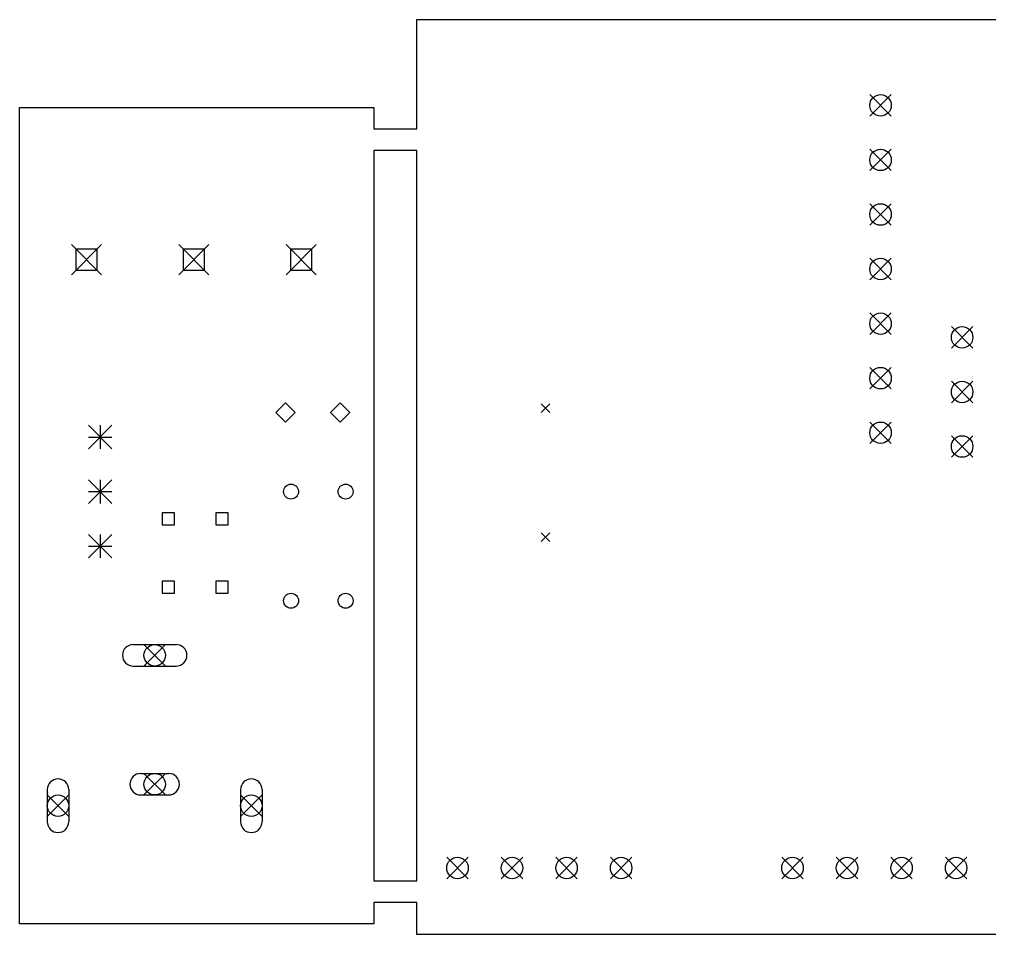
# Model space of a CAD drawing. Extents: x 170.1 to 264.7, y -118.8 to -33.9.
# Drawn here: x 171.5 to 216.68, y -76.5 to -33.9 of the extents above; entities that cross this region are included whole.
import ezdxf

# ---------------------------------------------------------------- set-up
doc = ezdxf.new("R2010")
doc.units = 0
doc.layers.add('BLACK', color=7, linetype='CONTINUOUS')

msp = doc.modelspace()

# ---------------------------------------------------------------- linework, layer by layer
at = {"layer": 'BLACK', "linetype": 'CONTINUOUS'}
for p, q in [((190, -33.9), (263.8, -33.9)), ((190, -39), (190, -33.9)), ((211.1, -37.4), (212.1, -38.4)), ((212.1, -37.4), (211.1, -38.4)), ((171.5, -38), (188, -38)), ((171.5, -76), (171.5, -38)), ((188, -38), (188, -39)), ((188, -39), (190, -39)), ((190, -40), (188, -40)), ((188, -40), (188, -74)), ((190, -74), (190, -40)), ((211.1, -39.94), (212.1, -40.94)), ((212.1, -39.94), (211.1, -40.94)), ((211.1, -42.48), (212.1, -43.48)), ((212.1, -42.48), (211.1, -43.48)), ((173.925, -44.385), (175.325, -45.785)), ((175.325, -44.385), (173.925, -45.785)), ((175.12, -44.59), (174.13, -44.59)), ((174.13, -44.59), (174.13, -45.58)), ((175.12, -45.58), (175.12, -44.59)), ((178.925, -44.385), (180.325, -45.785)), ((180.325, -44.385), (178.925, -45.785)), ((180.12, -44.59), (179.13, -44.59)), ((179.13, -44.59), (179.13, -45.58)), ((180.12, -45.58), (180.12, -44.59)), ((183.925, -44.385), (185.325, -45.785)), ((185.325, -44.385), (183.925, -45.785)), ((185.12, -44.59), (184.13, -44.59)), ((184.13, -44.59), (184.13, -45.58)), ((185.12, -45.58), (185.12, -44.59)), ((211.1, -45.02), (212.1, -46.02)), ((212.1, -45.02), (211.1, -46.02)), ((174.13, -45.58), (175.12, -45.58)), ((179.13, -45.58), (180.12, -45.58)), ((184.13, -45.58), (185.12, -45.58)), ((211.1, -47.56), (212.1, -48.56)), ((212.1, -47.56), (211.1, -48.56)), ((214.9, -48.2), (215.9, -49.2)), ((215.9, -48.2), (214.9, -49.2)), ((211.1, -50.1), (212.1, -51.1)), ((212.1, -50.1), (211.1, -51.1)), ((214.9, -50.74), (215.9, -51.74)), ((215.9, -50.74), (214.9, -51.74)), ((183.89, -51.746), (183.44, -52.196)), ((184.34, -52.196), (183.89, -51.746)), ((186.43, -51.746), (185.98, -52.196)), ((186.88, -52.196), (186.43, -51.746)), ((195.8, -51.8), (196.2, -52.2)), ((196.2, -51.8), (195.8, -52.2)), ((183.44, -52.196), (183.89, -52.646)), ((183.89, -52.646), (184.34, -52.196)), ((185.98, -52.196), (186.43, -52.646)), ((186.43, -52.646), (186.88, -52.196)), ((174.71, -52.79), (175.81, -53.89)), ((175.81, -52.79), (174.71, -53.89)), ((175.26, -52.79), (175.26, -53.89)), ((211.1, -52.64), (212.1, -53.64)), ((212.1, -52.64), (211.1, -53.64)), ((214.9, -53.28), (215.9, -54.28)), ((215.9, -53.28), (214.9, -54.28)), ((174.71, -53.34), (175.81, -53.34)), ((174.71, -55.33), (175.81, -56.43)), ((175.81, -55.33), (174.71, -56.43)), ((175.26, -55.33), (175.26, -56.43)), ((174.71, -55.88), (175.81, -55.88)), ((178.718, -56.8672), (178.152, -56.8672)), ((178.152, -56.8672), (178.152, -57.4328)), ((178.718, -57.4328), (178.718, -56.8672)), ((181.218, -56.8672), (180.652, -56.8672)), ((180.652, -56.8672), (180.652, -57.4328)), ((181.218, -57.4328), (181.218, -56.8672)), ((178.152, -57.4328), (178.718, -57.4328)), ((180.652, -57.4328), (181.218, -57.4328)), ((195.8, -57.8), (196.2, -58.2)), ((196.2, -57.8), (195.8, -58.2)), ((174.71, -57.87), (175.81, -58.97)), ((175.81, -57.87), (174.71, -58.97)), ((175.26, -57.87), (175.26, -58.97)), ((174.71, -58.42), (175.81, -58.42)), ((178.718, -60.0422), (178.152, -60.0422)), ((178.152, -60.0422), (178.152, -60.6078)), ((178.718, -60.6078), (178.718, -60.0422)), ((181.218, -60.0422), (180.652, -60.0422)), ((180.652, -60.0422), (180.652, -60.6078)), ((181.218, -60.6078), (181.218, -60.0422)), ((178.152, -60.6078), (178.718, -60.6078)), ((180.652, -60.6078), (181.218, -60.6078)), ((176.8, -63), (178.8, -63)), ((177.3, -63), (178.3, -64)), ((178.3, -63), (177.3, -64)), ((176.8, -64), (178.8, -64)), ((177.15, -69), (178.45, -69)), ((177.3, -69), (178.3, -70)), ((178.3, -69), (177.3, -70)), ((172.8, -69.75), (172.8, -71.25)), ((172.8, -70), (173.8, -71)), ((173.8, -70), (172.8, -71)), ((173.8, -69.75), (173.8, -71.25)), ((177.15, -70), (178.45, -70)), ((181.8, -69.75), (181.8, -71.25)), ((181.8, -70), (182.8, -71)), ((182.8, -70), (181.8, -71)), ((182.8, -69.75), (182.8, -71.25)), ((191.4, -72.9), (192.4, -73.9)), ((192.4, -72.9), (191.4, -73.9)), ((193.94, -72.9), (194.94, -73.9)), ((194.94, -72.9), (193.94, -73.9)), ((196.48, -72.9), (197.48, -73.9)), ((197.48, -72.9), (196.48, -73.9)), ((199.02, -72.9), (200.02, -73.9)), ((200.02, -72.9), (199.02, -73.9)), ((207, -72.9), (208, -73.9)), ((208, -72.9), (207, -73.9)), ((209.54, -72.9), (210.54, -73.9)), ((210.54, -72.9), (209.54, -73.9)), ((212.08, -72.9), (213.08, -73.9)), ((213.08, -72.9), (212.08, -73.9)), ((214.62, -72.9), (215.62, -73.9)), ((215.62, -72.9), (214.62, -73.9)), ((188, -74), (190, -74)), ((188, -75), (188, -76)), ((190, -75), (188, -75)), ((190, -76.5), (190, -75)), ((188, -76), (171.5, -76)), ((264.7, -76.5), (190, -76.5))]:
    msp.add_line(p, q, dxfattribs=at)
at = {"layer": 'BLACK'}
for centre, radius in [((211.6, -37.9), 0.5), ((211.6, -40.44), 0.5), ((211.6, -42.98), 0.5), ((211.6, -45.52), 0.5), ((211.6, -48.06), 0.5), ((215.4, -48.7), 0.5), ((211.6, -50.6), 0.5), ((215.4, -51.24), 0.5), ((211.6, -53.14), 0.5), ((215.4, -53.78), 0.5), ((184.15, -55.88), 0.35), ((186.69, -55.88), 0.35), ((184.15, -60.96), 0.35), ((186.69, -60.96), 0.35), ((177.8, -63.5), 0.5), ((177.8, -69.5), 0.5), ((173.3, -70.5), 0.5), ((182.3, -70.5), 0.5), ((191.9, -73.4), 0.5), ((194.44, -73.4), 0.5), ((196.98, -73.4), 0.5), ((199.52, -73.4), 0.5), ((207.5, -73.4), 0.5), ((210.04, -73.4), 0.5), ((212.58, -73.4), 0.5), ((215.12, -73.4), 0.5)]:
    msp.add_circle(centre, radius, dxfattribs=at)
for centre, start, end in [((176.8, -63.5), 90, 270), ((178.8, -63.5), 270, 450), ((177.15, -69.5), 90, 270), ((178.45, -69.5), 270, 450), ((173.3, -69.75), 0, 180), ((182.3, -69.75), 0, 180), ((173.3, -71.25), 180, 360), ((182.3, -71.25), 180, 360)]:
    msp.add_arc(centre, 0.5, start, end, dxfattribs=at)

doc.saveas('drawing.dxf')
